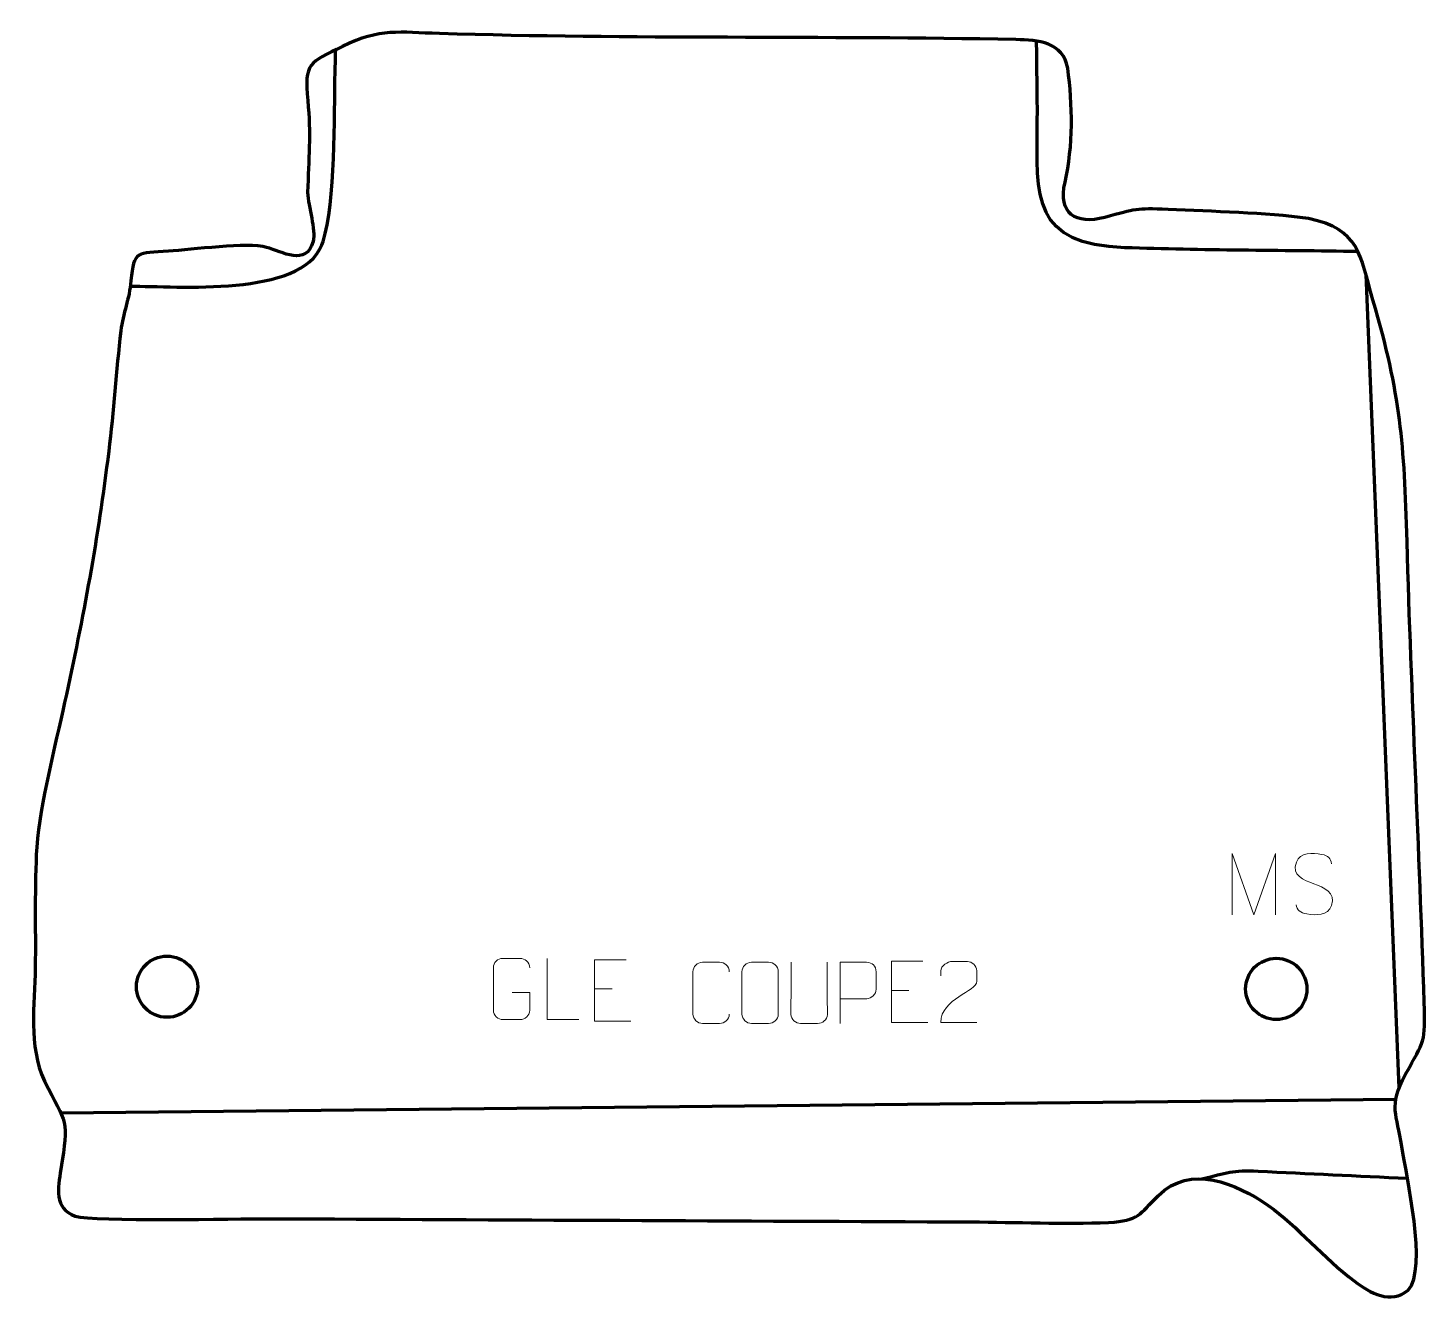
# Model space of a CAD drawing. Header units: millimetres. Extents: x 998 to 1569, y 103 to 625.
import ezdxf

# ---------------------------------------------------------------- set-up
doc = ezdxf.new("R2010")
doc.units = ezdxf.units.MM
doc.header["$MEASUREMENT"] = 0
doc.layers.add('layer 2', color=7, linetype='Continuous')
doc.layers.add('layer 3', color=7, linetype='Continuous')

msp = doc.modelspace()

# ---------------------------------------------------------------- linework, layer by layer
at = {"layer": 'layer 2', "color": 142, "lineweight": 200}
for centre in [(1054.572, 233.4058), (1507.142, 232.4798)]:
    msp.add_ellipse(centre, major_axis=(0, 12.5), ratio=1, dxfattribs=at)
at = {"layer": 'layer 2', "color": 142, "lineweight": 158}
for points, knots in [([(1540.4473, 533.4006), (1508.8741, 533.9511), (1476.9031, 533.8305), (1445.3941, 535.0097), (1445.3941, 535.0097), (1407.7302, 536.4193), (1409.2619, 555.0023), (1409.636, 586.6903), (1409.636, 586.6903), (1409.6589, 588.6281), (1409.6673, 590.5562), (1409.6629, 592.4941), (1409.6629, 592.4941), (1409.5585, 601.4303), (1409.452, 610.3665), (1409.3451, 619.3026)], [0, 0, 0, 0, 0.2, 0.2, 0.2, 0.2, 0.4, 0.4, 0.4, 0.4, 0.6, 0.6, 0.6, 0.6, 1, 1, 1, 1]), ([(1039.5718, 519.3055), (1058.5308, 519.3622), (1109.4303, 514.7386), (1117.6661, 536.1575), (1117.6661, 536.1575), (1117.6661, 536.1575), (1118.2192, 537.596), (1118.2192, 537.596), (1118.2192, 537.596), (1123.2811, 553.2708), (1122.7029, 589.018), (1123.142, 606.823), (1123.142, 606.823), (1123.2224, 609.8048), (1123.3029, 612.7865), (1123.3833, 615.7682)], [0, 0, 0, 0, 0.2, 0.2, 0.2, 0.2, 0.4, 0.4, 0.4, 0.4, 0.6, 0.6, 0.6, 0.6, 1, 1, 1, 1]), ([(1476.7758, 154.9859), (1486.9659, 157.4434), (1489.4589, 158.6682), (1499.6989, 158.1489), (1499.6989, 158.1489), (1520.0144, 157.1185), (1540.3476, 156.2128), (1560.6677, 155.2031)], [0, 0, 0, 0, 0.33333333, 0.33333333, 0.33333333, 0.33333333, 1, 1, 1, 1])]:
    msp.add_open_spline(points, degree=3, knots=knots, dxfattribs=at)
for points in [[(1557.295, 192.0958), (1557.295, 192.0958), (1543.7552, 524.0358), (1543.7552, 524.0358)], [(1011.1667, 181.9706), (1011.1667, 181.9706), (1555.9555, 187.5398), (1555.9555, 187.5398)]]:
    msp.add_open_spline(points, degree=3, dxfattribs=at)
at = {"layer": 'layer 2', "color": 250, "lineweight": 9}
for points, knots in [([(1489.0885, 262.7801), (1489.0885, 262.7801), (1489.0885, 287.738), (1489.0885, 287.738), (1489.0885, 287.738), (1489.0885, 287.738), (1498.0136, 262.7801), (1498.0136, 262.7801), (1498.0136, 262.7801), (1498.0136, 262.7801), (1506.7735, 287.7375), (1506.7735, 287.7375), (1506.7735, 287.7375), (1506.7735, 287.7375), (1506.7735, 262.7801), (1506.7735, 262.7801)], [0, 0, 0, 0, 0.2, 0.2, 0.2, 0.2, 0.4, 0.4, 0.4, 0.4, 0.6, 0.6, 0.6, 0.6, 1, 1, 1, 1]), ([(1522.4807, 275.43), (1518.2324, 276.9004), (1513.3243, 278.6962), (1515.3294, 284.2165), (1515.3294, 284.2165), (1516.8329, 288.3564), (1522.0465, 287.9679), (1525.6501, 287.3668), (1525.6501, 287.3668), (1528.5107, 286.8896), (1529.3754, 285.6764), (1529.686, 283.5923)], [0, 0, 0, 0, 0.25, 0.25, 0.25, 0.25, 0.5, 0.5, 0.5, 0.5, 1, 1, 1, 1]), ([(1522.4807, 275.4299), (1526.4993, 273.7832), (1531.5288, 271.8949), (1529.6948, 266.5346), (1529.6948, 266.5346), (1528.235, 262.2682), (1523.3242, 262.5249), (1519.5981, 263.0796), (1519.5981, 263.0796), (1516.8481, 263.4894), (1515.6272, 264.7029), (1515.2492, 266.8151)], [0, 0, 0, 0, 0.25, 0.25, 0.25, 0.25, 0.5, 0.5, 0.5, 0.5, 1, 1, 1, 1]), ([(1195.3769, 230.9752), (1195.3769, 230.9752), (1202.545, 230.9752), (1202.545, 230.9752), (1202.545, 230.9752), (1202.545, 230.9752), (1202.545, 223.8071), (1202.545, 223.8071), (1202.545, 223.8071), (1202.4053, 221.4837), (1200.7281, 220.0041), (1198.5803, 219.9933), (1198.5803, 219.9933), (1196.2485, 219.9937), (1193.9165, 219.9937), (1191.585, 219.9933), (1191.585, 219.9933), (1189.6601, 219.8879), (1187.6879, 221.7724), (1187.6991, 223.7897), (1187.6991, 223.7897), (1187.6995, 229.5598), (1187.6995, 235.3295), (1187.6991, 241.0988), (1187.6991, 241.0988), (1187.7033, 243.2369), (1189.4501, 244.9561), (1191.6024, 244.9427), (1191.6024, 244.9427), (1193.9281, 244.9427), (1196.2542, 244.9427), (1198.5803, 244.9427), (1198.5803, 244.9427), (1200.527, 244.9781), (1202.5184, 243.4866), (1202.545, 241.0489)], [0, 0, 0, 0, 0.1, 0.1, 0.1, 0.1, 0.2, 0.2, 0.2, 0.2, 0.3, 0.3, 0.3, 0.3, 0.4, 0.4, 0.4, 0.4, 0.5, 0.5, 0.5, 0.5, 0.6, 0.6, 0.6, 0.6, 0.7, 0.7, 0.7, 0.7, 0.8, 0.8, 0.8, 0.8, 1, 1, 1, 1]), ([(1222.5965, 219.9894), (1222.5965, 219.9894), (1209.6474, 219.9894), (1209.6474, 219.9894), (1209.6474, 219.9894), (1209.6474, 219.9894), (1209.6474, 244.943), (1209.6474, 244.943)], [0, 0, 0, 0, 0.33333333, 0.33333333, 0.33333333, 0.33333333, 1, 1, 1, 1]), ([(1241.8278, 244.3459), (1241.8278, 244.3459), (1228.9539, 244.3459), (1228.9539, 244.3459), (1228.9539, 244.3459), (1228.9539, 244.3459), (1228.9539, 219.3923), (1228.9539, 219.3923), (1228.9539, 219.3923), (1228.9539, 219.3923), (1243.8197, 219.3923), (1243.8197, 219.3923)], [0, 0, 0, 0, 0.25, 0.25, 0.25, 0.25, 0.5, 0.5, 0.5, 0.5, 1, 1, 1, 1]), ([(1283.9747, 222.2196), (1283.8349, 219.8962), (1282.1577, 218.4166), (1280.01, 218.4058), (1280.01, 218.4058), (1277.6781, 218.4062), (1275.3462, 218.4062), (1273.0147, 218.4058), (1273.0147, 218.4058), (1271.0897, 218.3004), (1269.1176, 220.1849), (1269.1288, 222.2022), (1269.1288, 222.2022), (1269.1292, 227.9723), (1269.1292, 233.742), (1269.1288, 239.5113), (1269.1288, 239.5113), (1269.133, 241.6494), (1270.8797, 243.3686), (1273.0321, 243.3551), (1273.0321, 243.3551), (1275.3578, 243.3551), (1277.6839, 243.3551), (1280.01, 243.3551), (1280.01, 243.3551), (1281.9566, 243.3906), (1283.948, 241.8991), (1283.9747, 239.4615)], [0, 0, 0, 0, 0.125, 0.125, 0.125, 0.125, 0.25, 0.25, 0.25, 0.25, 0.375, 0.375, 0.375, 0.375, 0.5, 0.5, 0.5, 0.5, 0.625, 0.625, 0.625, 0.625, 0.75, 0.75, 0.75, 0.75, 1, 1, 1, 1]), ([(1293.0321, 243.3551), (1295.3578, 243.3551), (1297.6839, 243.3551), (1300.01, 243.3551), (1300.01, 243.3551), (1301.9566, 243.3907), (1303.948, 241.8991), (1303.9747, 239.4615), (1303.9747, 239.4615), (1303.9743, 233.7146), (1303.9743, 227.9673), (1303.9747, 222.2196), (1303.9747, 222.2196), (1303.8349, 219.8962), (1302.1577, 218.4166), (1300.01, 218.4058), (1300.01, 218.4058), (1297.6781, 218.4062), (1295.3462, 218.4062), (1293.0147, 218.4058), (1293.0147, 218.4058), (1291.0897, 218.3004), (1289.1176, 220.1849), (1289.1288, 222.2022), (1289.1288, 222.2022), (1289.1291, 227.9723), (1289.1291, 233.742), (1289.1288, 239.5113), (1289.1288, 239.5113), (1289.133, 241.6494), (1290.8797, 243.3686), (1293.0321, 243.3551)], [0, 0, 0, 0, 0.11111111, 0.11111111, 0.11111111, 0.11111111, 0.22222222, 0.22222222, 0.22222222, 0.22222222, 0.33333333, 0.33333333, 0.33333333, 0.33333333, 0.44444444, 0.44444444, 0.44444444, 0.44444444, 0.55555556, 0.55555556, 0.55555556, 0.55555556, 0.66666667, 0.66666667, 0.66666667, 0.66666667, 0.77777778, 0.77777778, 0.77777778, 0.77777778, 1, 1, 1, 1]), ([(1323.8789, 243.3596), (1323.8785, 237.8201), (1323.9743, 227.6183), (1323.9747, 222.0779), (1323.9747, 222.0779), (1323.8349, 219.8384), (1322.1577, 218.4122), (1320.01, 218.4017), (1320.01, 218.4017), (1317.6781, 218.4021), (1315.3462, 218.4021), (1313.0147, 218.4017), (1313.0147, 218.4017), (1311.0897, 218.3002), (1309.1176, 220.1167), (1309.1288, 222.0612), (1309.1288, 222.0612), (1309.1291, 227.6231), (1309.2245, 237.7985), (1309.2241, 243.3596)], [0, 0, 0, 0, 0.16666667, 0.16666667, 0.16666667, 0.16666667, 0.33333333, 0.33333333, 0.33333333, 0.33333333, 0.5, 0.5, 0.5, 0.5, 0.66666667, 0.66666667, 0.66666667, 0.66666667, 1, 1, 1, 1]), ([(1329.2196, 218.4018), (1329.2196, 218.4018), (1329.2196, 243.3554), (1329.2196, 243.3554), (1329.2196, 243.3554), (1332.8146, 243.3554), (1336.4099, 243.3554), (1340.0053, 243.3554), (1340.0053, 243.3554), (1342.3305, 243.3175), (1343.8879, 241.8274), (1343.8837, 239.4613), (1343.8837, 239.4613), (1343.8833, 237.4256), (1343.8833, 234.3663), (1343.8837, 232.3303), (1343.8837, 232.3303), (1343.8772, 230.4549), (1342.065, 228.513), (1340.0554, 228.4939), (1340.0554, 228.4939), (1340.0554, 228.4939), (1329.2196, 228.4939), (1329.2196, 228.4939)], [0, 0, 0, 0, 0.14285714, 0.14285714, 0.14285714, 0.14285714, 0.28571429, 0.28571429, 0.28571429, 0.28571429, 0.42857143, 0.42857143, 0.42857143, 0.42857143, 0.57142857, 0.57142857, 0.57142857, 0.57142857, 0.71428571, 0.71428571, 0.71428571, 0.71428571, 1, 1, 1, 1]), ([(1362.9895, 243.7583), (1362.9895, 243.7583), (1350.1156, 243.7583), (1350.1156, 243.7583), (1350.1156, 243.7583), (1350.1156, 243.7583), (1350.1156, 218.8047), (1350.1156, 218.8047), (1350.1156, 218.8047), (1350.1156, 218.8047), (1364.9814, 218.8047), (1364.9814, 218.8047)], [0, 0, 0, 0, 0.25, 0.25, 0.25, 0.25, 0.5, 0.5, 0.5, 0.5, 1, 1, 1, 1]), ([(1384.9889, 218.7185), (1380.0745, 218.7188), (1375.1601, 218.7188), (1370.246, 218.7185), (1370.246, 218.7185), (1370.246, 228.6508), (1384.897, 231.292), (1384.9889, 235.6023), (1384.9889, 235.6023), (1384.9886, 237.0264), (1384.9886, 238.4501), (1384.9889, 239.8734), (1384.9889, 239.8734), (1384.972, 241.9505), (1382.8492, 243.6753), (1381.1782, 243.6926), (1381.1782, 243.6926), (1379.105, 243.6922), (1377.0321, 243.6922), (1374.9597, 243.6926), (1374.9597, 243.6926), (1373.1376, 243.7091), (1370.3129, 241.917), (1370.246, 239.8234), (1370.246, 239.8234), (1370.246, 239.8234), (1370.246, 237.7686), (1370.246, 237.7686)], [0, 0, 0, 0, 0.125, 0.125, 0.125, 0.125, 0.25, 0.25, 0.25, 0.25, 0.375, 0.375, 0.375, 0.375, 0.5, 0.5, 0.5, 0.5, 0.625, 0.625, 0.625, 0.625, 0.75, 0.75, 0.75, 0.75, 1, 1, 1, 1])]:
    msp.add_open_spline(points, degree=3, knots=knots, dxfattribs=at)
for points in [[(1228.9539, 232.4662), (1228.9539, 232.4662), (1236.122, 232.4662), (1236.122, 232.4662)], [(1350.1156, 231.8786), (1350.1156, 231.8786), (1357.2837, 231.8786), (1357.2837, 231.8786)]]:
    msp.add_open_spline(points, degree=3, dxfattribs=at)
at = {"layer": 'layer 3', "color": 242, "lineweight": 158}
msp.add_open_spline([(1095.9478, 138.7163), (1083.2697, 138.7484), (1024.6552, 137.4399), (1017.0676, 139.7155), (1017.0676, 139.7155), (1008.3114, 143.1624), (1009.9767, 151.0596), (1011.2361, 158.8957), (1011.2361, 158.8957), (1014.5177, 179.4282), (1013.6769, 177.0879), (1004.5338, 194.8693), (1004.5338, 194.8693), (997.8284, 209.6287), (1000.613, 225.6778), (1000.7888, 241.3583), (1000.7888, 241.3583), (1000.9542, 257.3263), (1000.4883, 274.5729), (1001.3677, 290.3732), (1001.3677, 290.3732), (1002.9631, 308.7922), (1008.7392, 331.0041), (1012.7582, 349.4088), (1012.7582, 349.4088), (1020.4967, 384.4801), (1026.3447, 416.2161), (1030.7668, 451.9092), (1030.7668, 451.9092), (1032.7578, 468.3255), (1033.8231, 484.7156), (1035.6852, 501.0371), (1035.6852, 501.0371), (1036.6875, 508.3342), (1039.1617, 514.096), (1039.8237, 521.4956), (1039.8237, 521.4956), (1040.9376, 533.9462), (1042.4278, 532.7714), (1055.1938, 533.5354), (1055.1938, 533.5354), (1064.3765, 534.1467), (1087.6657, 537.3023), (1095.165, 535.1304), (1095.165, 535.1304), (1101.4126, 533.321), (1111.4907, 527.372), (1114.1351, 537.4789), (1114.1351, 537.4789), (1115.4532, 542.5165), (1112.0985, 551.3511), (1111.9019, 557.6981), (1111.9019, 557.6981), (1112.3824, 571.0997), (1113.2741, 581.4582), (1111.9781, 595.0413), (1111.9781, 595.0413), (1110.4912, 610.6255), (1112.6047, 610.4304), (1126.1829, 617.1388), (1126.1829, 617.1388), (1141.4211, 624.6673), (1149.3487, 622.8785), (1165.6628, 622.3862), (1165.6628, 622.3862), (1243.7589, 620.0296), (1322.6384, 621.4901), (1400.9358, 619.924), (1400.9358, 619.924), (1409.8846, 619.745), (1420.2797, 618.9162), (1422.0382, 608.2918), (1422.0382, 608.2918), (1424.0648, 593.3827), (1424.3468, 576.4618), (1420.9665, 561.7742), (1420.9665, 561.7742), (1417.984, 548.8148), (1425.235, 544.2655), (1437.1936, 547.373), (1437.1936, 547.373), (1450.1693, 550.7448), (1449.3677, 551.1555), (1463.0452, 550.6086), (1463.0452, 550.6086), (1481.203, 549.7876), (1502.4888, 549.2599), (1520.3139, 546.9643), (1520.3139, 546.9643), (1541.2522, 542.2384), (1541.1515, 532.3881), (1546.6091, 513.7678), (1546.6091, 513.7678), (1557.9779, 474.4065), (1559.3604, 455.519), (1560.4872, 414.9369), (1560.4872, 414.9369), (1562.3094, 352.2653), (1565.5245, 289.6597), (1567.5086, 227.012), (1567.5086, 227.012), (1568.0097, 210.0687), (1567.7138, 212.0132), (1559.9301, 197.6479), (1559.9301, 197.6479), (1552.6485, 184.2095), (1556.4727, 181.5947), (1558.3558, 168.1486), (1558.3558, 168.1486), (1560.1487, 156.4672), (1569.0512, 118.0873), (1560.9376, 109.5742), (1560.9376, 109.5742), (1553.9903, 103.4856), (1545.3499, 108.5243), (1539.0144, 113.1619), (1539.0144, 113.1619), (1526.6135, 122.638), (1515.7478, 135.565), (1503.8835, 144.1638), (1503.8835, 144.1638), (1490.3993, 153.0662), (1472.4483, 161.3468), (1458.8873, 148.0444), (1458.8873, 148.0444), (1451.2965, 140.5985), (1451.2151, 137.7833), (1438.7516, 137.1917), (1438.7516, 137.1917), (1420.5876, 136.409), (1400.9708, 137.3238), (1382.595, 137.4033), (1382.595, 137.4033), (1287.0459, 137.8171), (1191.4968, 138.2772), (1095.9478, 138.7163)], degree=3, knots=[0, 0, 0, 0, 0.02857143, 0.02857143, 0.02857143, 0.02857143, 0.05714286, 0.05714286, 0.05714286, 0.05714286, 0.08571429, 0.08571429, 0.08571429, 0.08571429, 0.11428571, 0.11428571, 0.11428571, 0.11428571, 0.14285714, 0.14285714, 0.14285714, 0.14285714, 0.17142857, 0.17142857, 0.17142857, 0.17142857, 0.2, 0.2, 0.2, 0.2, 0.22857143, 0.22857143, 0.22857143, 0.22857143, 0.25714286, 0.25714286, 0.25714286, 0.25714286, 0.28571429, 0.28571429, 0.28571429, 0.28571429, 0.31428571, 0.31428571, 0.31428571, 0.31428571, 0.34285714, 0.34285714, 0.34285714, 0.34285714, 0.37142857, 0.37142857, 0.37142857, 0.37142857, 0.4, 0.4, 0.4, 0.4, 0.42857143, 0.42857143, 0.42857143, 0.42857143, 0.45714286, 0.45714286, 0.45714286, 0.45714286, 0.48571429, 0.48571429, 0.48571429, 0.48571429, 0.51428571, 0.51428571, 0.51428571, 0.51428571, 0.54285714, 0.54285714, 0.54285714, 0.54285714, 0.57142857, 0.57142857, 0.57142857, 0.57142857, 0.6, 0.6, 0.6, 0.6, 0.62857143, 0.62857143, 0.62857143, 0.62857143, 0.65714286, 0.65714286, 0.65714286, 0.65714286, 0.68571429, 0.68571429, 0.68571429, 0.68571429, 0.71428571, 0.71428571, 0.71428571, 0.71428571, 0.74285714, 0.74285714, 0.74285714, 0.74285714, 0.77142857, 0.77142857, 0.77142857, 0.77142857, 0.8, 0.8, 0.8, 0.8, 0.82857143, 0.82857143, 0.82857143, 0.82857143, 0.85714286, 0.85714286, 0.85714286, 0.85714286, 0.88571429, 0.88571429, 0.88571429, 0.88571429, 0.91428571, 0.91428571, 0.91428571, 0.91428571, 0.94285714, 0.94285714, 0.94285714, 0.94285714, 1, 1, 1, 1], dxfattribs=at)

doc.saveas('drawing.dxf')
